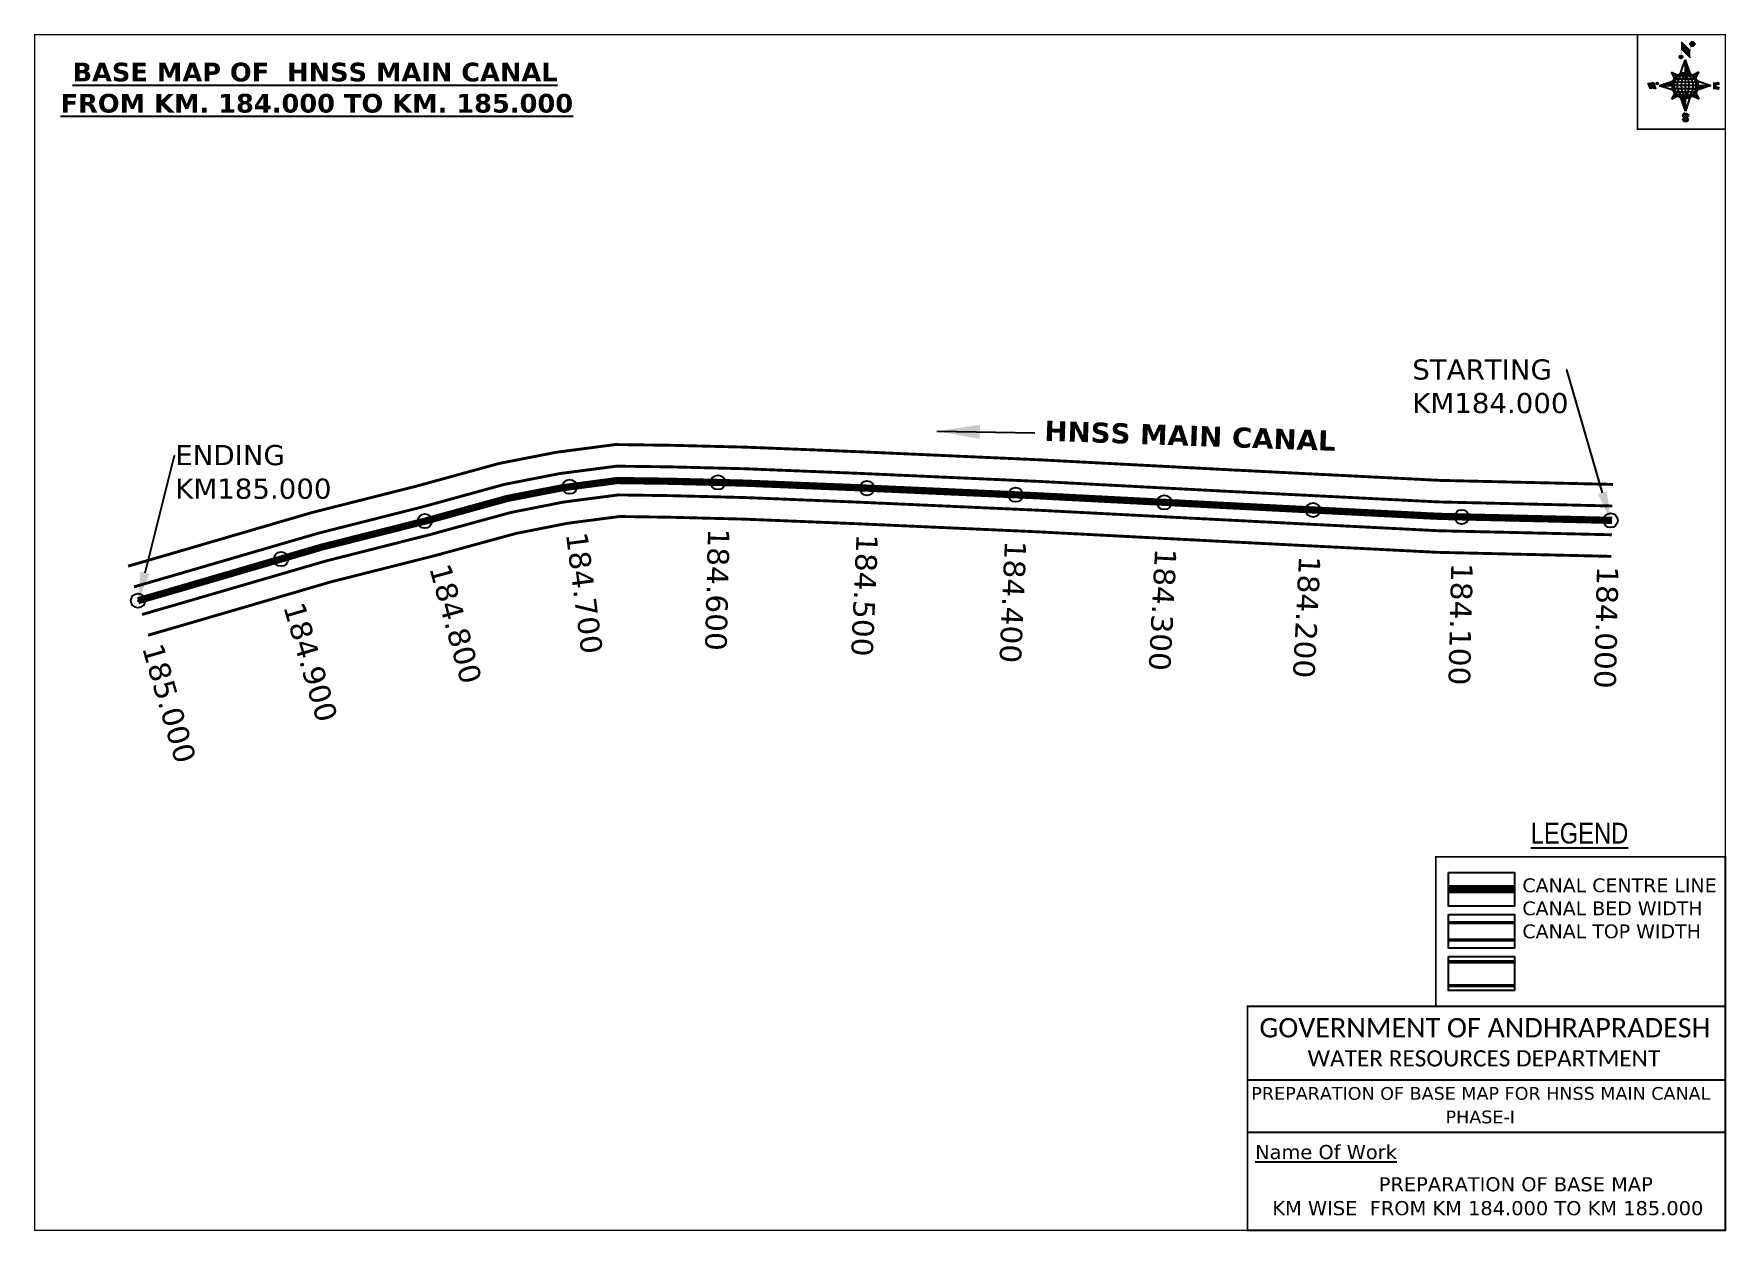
# Model space of a CAD drawing. Header units: inches. Extents: x 746595 to 747771, y 1653938 to 1654770.
import ezdxf
from ezdxf import colors
from ezdxf.entities.mleader import LeaderData, LeaderLine
from ezdxf.enums import TextEntityAlignment as Align
from ezdxf.math import Vec2, Vec3

# ---------------------------------------------------------------- set-up
doc = ezdxf.new("R2010")
doc.units = ezdxf.units.IN
doc.header["$MEASUREMENT"] = 0
doc.header["$PDMODE"] = 32
doc.header["$PDSIZE"] = 10
doc.linetypes.add('HIDDEN2', pattern=[0.1875, 0.125, -0.0625])
for name, color, linetype in [('AQUADUCT', 1, 'Continuous'), ('bord', 1, 'Continuous'), ('CANAL1', 1, 'Continuous'), ('CSMark', 72, 'Continuous'), ('DCBMS', 232, 'Continuous'), ('PAGE', 7, 'Continuous'), ('TEXT', 7, 'Continuous')]:
    doc.layers.add(name, color=color, linetype=linetype)
doc.styles.add('ARIALN', font='ARIALN_1.TTF')
doc.styles.get("Standard").update_dxf_attribs({"font": 'verdana_0.ttf'})
doc.dimstyles.get("Standard").update_dxf_attribs({"dimtxt": 0.18, "dimasz": 0.18, "dimexe": 0.18, "dimexo": 0.0625, "dimgap": 0.09, "dimtad": 0, "dimtih": 1, "dimtoh": 1, "dimdec": 4, "dimzin": 0, "dimdsep": 46, "dimtxsty": 'Standard', "dimcen": 0.09, "dimadec": 0, "dimazin": 0, "dimtfac": 1, "dimtdec": 4, "dimtofl": 0, "dimtmove": 0, "dimatfit": 3, "dimfxl": 0, "dimtolj": 1, "dimtzin": 0, "dimarcsym": 0})
pattern_1 = [(267.297113149, (-8720374.938, 50637915.138), (10.5367255337, -0.497431438), [])]
pattern_2 = [(357.297113149, (-8720374.938, 50637915.138), (0.497431438, 10.5367255337), [])]

# ---------------------------------------------------------------- blocks, each defined once
blk = doc.blocks.new('*X16')
at = {"color": 0, "linetype": 'Continuous'}
for p, q in [((6321.6, 240.5), (6322.3, 241.2)), ((6321.6, 240.3), (6322.3, 241)), ((6321.6, 240.1), (6322.3, 240.8)), ((6321.6, 239.9), (6322.4, 240.7)), ((6321.6, 239.8), (6322.4, 240.6)), ((6321.6, 239.6), (6322.5, 240.5)), ((6321.6, 239.4), (6322.5, 240.3)), ((6321.6, 239.2), (6322.6, 240.2)), ((6321.7, 239.1), (6322.6, 240.1)), ((6321.8, 240.8), (6322.4, 241.4)), ((6321.8, 239), (6322.7, 240)), ((6321.8, 239), (6322.8, 239.9)), ((6321.9, 238.9), (6322.9, 239.8)), ((6322, 238.8), (6323, 239.7)), ((6322.1, 241.3), (6322.4, 241.6)), ((6322.1, 238.7), (6323.1, 239.6)), ((6322.2, 238.6), (6323.1, 239.6)), ((6322.3, 238.5), (6323.2, 239.5)), ((6322.4, 238.5), (6323.3, 239.4)), ((6322.5, 238.4), (6323.4, 239.3)), ((6322.7, 238.4), (6323.6, 239.3)), ((6322.8, 238.3), (6323.7, 239.2)), ((6322.9, 238.3), (6323.8, 239.1)), ((6323.1, 238.2), (6323.9, 239.1)), ((6323.2, 238.2), (6324, 239)), ((6323.3, 238.2), (6324.2, 239)), ((6323.5, 238.1), (6324.3, 238.9)), ((6323.7, 238.1), (6324.4, 238.9)), ((6323.8, 238.1), (6324.6, 238.8)), ((6324.1, 238.2), (6324.7, 238.8)), ((6324.3, 238.3), (6324.9, 238.8)), ((6324.6, 238.3), (6325.1, 238.8)), ((6324.8, 238.4), (6325.2, 238.8)), ((6325.1, 238.5), (6325.4, 238.8)), ((6325.4, 238.6), (6325.6, 238.8))]:
    blk.add_line(p, q, dxfattribs=at)
blk = doc.blocks.new('*X15')
at = {"color": 0, "linetype": 'Continuous'}
for p, q in [((6324.4, 240.3), (6324.5, 240.4)), ((6324.6, 240.3), (6324.8, 240.5)), ((6324.7, 240.2), (6325, 240.5)), ((6324.8, 240.2), (6325.2, 240.6)), ((6325, 240.1), (6325.5, 240.6)), ((6325.1, 240.1), (6325.6, 240.6)), ((6325.2, 240), (6325.8, 240.6)), ((6325.3, 240), (6326, 240.6)), ((6325.4, 239.9), (6326.1, 240.6)), ((6325.5, 239.8), (6326.2, 240.5)), ((6325.6, 239.8), (6326.3, 240.5)), ((6325.7, 239.7), (6326.5, 240.4)), ((6325.9, 239.6), (6326.6, 240.3)), ((6326, 239.5), (6326.7, 240.3)), ((6326, 239.4), (6326.8, 240.2)), ((6326.1, 239.3), (6327, 240.2)), ((6326.2, 239.3), (6327.1, 240.1)), ((6326.3, 239.2), (6327.1, 240)), ((6326.4, 239.1), (6327.2, 239.9)), ((6326.5, 239), (6327.3, 239.8)), ((6326.5, 238.9), (6327.4, 239.7)), ((6326.6, 238.8), (6327.5, 239.6)), ((6326.7, 238.7), (6327.5, 239.5)), ((6326.8, 238.6), (6327.6, 239.4)), ((6326.8, 238.5), (6327.7, 239.3)), ((6326.8, 236.5), (6327.4, 237)), ((6326.9, 238.3), (6327.8, 239.2)), ((6326.9, 238.2), (6327.9, 239.1)), ((6326.9, 236.8), (6327.6, 237.4)), ((6327, 238.1), (6327.8, 239)), ((6327, 237.9), (6327.8, 238.8)), ((6327, 237.8), (6327.8, 238.6)), ((6327, 237.6), (6327.8, 238.4)), ((6327, 237.4), (6327.8, 238.2)), ((6327, 237.3), (6327.8, 238)), ((6327, 237.1), (6327.8, 237.9))]:
    blk.add_line(p, q, dxfattribs=at)
blk = doc.blocks.new('H')
at = {"layer": 'bord', "extrusion": (0.000427885, 0.004792, 0.999988)}
h = blk.add_hatch(dxfattribs=at)
h.set_pattern_fill('LINE', color=8, scale=84.387686, angle=-2.7029, style=0)
h.set_pattern_definition(pattern_2)
h.paths.add_polyline_path([(-492, 786, -0.090992), (-448, 775), (-486, 912)])
h = blk.add_hatch(dxfattribs=at)
h.set_pattern_fill('LINE', color=8, scale=84.387686, angle=-92.7029, style=0)
h.set_pattern_definition(pattern_1)
h.paths.add_polyline_path([(-625, 665, -0.090992), (-615, 710), (-751, 671)])
h = blk.add_hatch(dxfattribs=at)
h.set_pattern_fill('LINE', color=8, scale=84.387686, angle=-2.7029, style=0)
h.set_pattern_definition(pattern_2)
h.paths.add_polyline_path([(-504, 533, -0.090992), (-549, 543), (-510, 406)])
h = blk.add_hatch(dxfattribs=at)
h.set_pattern_fill('LINE', color=8, scale=84.387686, angle=-92.7029, style=0)
h.set_pattern_definition(pattern_1)
h.paths.add_polyline_path([(-246, 647), (-372, 653, -0.090992), (-382, 609)])
for p, q in [((-519, 1020, -1217), (-435, 927, -1216)), ((-516, 1087, -1217), (-432, 994, -1217)), ((-538, 774, -1216), (-487, 906, -1216)), ((-487, 906, -1216), (-493, 780, -1216)), ((-487, 906, -1216), (-448, 769, -1216)), ((-865, 701, -1215), (-847, 638, -1215)), ((-847, 700, -1215), (-829, 637, -1215)), ((-829, 699, -1215), (-811, 636, -1215)), ((-829, 699, -1215), (-811, 698, -1215)), ((-811, 698, -1215), (-794, 635, -1215)), ((-752, 665, -1215), (-615, 704, -1215)), ((-627, 794, -1216), (-567, 760, -1216)), ((-627, 794, -1216), (-584, 747, -1215)), ((-599, 731, -1215), (-627, 794, -1216)), ((-421, 753, -1216), (-359, 781, -1216)), ((-359, 781, -1216), (-405, 739, -1216)), ((-359, 781, -1216), (-392, 721, -1215)), ((-379, 693, -1215), (-246, 641, -1215)), ((-213, 669, -1215), (-217, 601, -1215)), ((-752, 665, -1215), (-625, 659, -1215)), ((-619, 614, -1215), (-752, 665, -1215)), ((-639, 526, -1214), (-606, 585, -1215)), ((-639, 526, -1214), (-593, 568, -1215)), ((-577, 553, -1215), (-639, 526, -1214)), ((-511, 400, -1214), (-549, 537, -1214)), ((-460, 533, -1215), (-511, 400, -1214)), ((-505, 527, -1214), (-511, 400, -1214)), ((-371, 513, -1214), (-431, 546, -1215)), ((-371, 513, -1214), (-414, 560, -1215)), ((-399, 576, -1215), (-371, 513, -1214)), ((-246, 641, -1215), (-383, 603, -1215)), ((-373, 647, -1215), (-246, 641, -1215)), ((-197, 600, -1215), (-194, 668, -1215))]:
    blk.add_line(p, q, dxfattribs=at)
at = {"layer": 'bord', "color": 8, "linetype": 'ByBlock', "extrusion": (0.000427885, 0.004792, 0.999988)}
for p, q in [((-375, 679, -1215), (-620, 691, -1215)), ((-386, 711, -1215), (-605, 722, -1215)), ((-411, 744, -1216), (-578, 752, -1216)), ((-493, 780, -1216), (-505, 527, -1214)), ((-373, 647, -1215), (-625, 659, -1215)), ((-378, 616, -1215), (-623, 628, -1215)), ((-392, 585, -1215), (-611, 595, -1215)), ((-420, 555, -1215), (-587, 562, -1215))]:
    blk.add_line(p, q, dxfattribs=at)
at = {"layer": 'bord', "extrusion": (0.000427885, 0.004792, 0.999988), "elevation": -1212}
for points, const_width in [([(-522, 960), (-516, 1093)], 1.61), ([(-434, 933), (-428, 1066)], 1.61), ([(-870, 707), (-846, 706)], 0.642), ([(-829, 643), (-821, 678)], 0.642), ([(-793, 641), (-782, 694)], 0.642), ([(-223, 676), (-174, 673)], 0.706), ([(-829, 643), (-855, 644)], 0.642), ([(-811, 642), (-784, 641)], 0.642), ([(-177, 605), (-226, 607)], 0.706), ([(-195, 645), (-185, 644)], 0.706)]:
    blk.add_lwpolyline(points, dxfattribs=dict(at, const_width=const_width))
for points, const_width in [([(-414, 1073, 1), (-398, 1058, 1)], 22.3), ([(-530, 950, 1), (-520, 939, 1)], 14.8), ([(-776, 697, 1), (-769, 690, 1)], 8.9), ([(-180, 618, 1), (-173, 611, 1)], 9.79), ([(-178, 667, 1), (-171, 660, 1)], 9.79), ([(-490, 362, 1), (-498, 369, 1)], 11.1), ([(-525, 322, 1), (-533, 329, 1)], 11.1)]:
    blk.add_lwpolyline(points, format="xyb", close=True, dxfattribs=dict(at, const_width=const_width))
for points in [[(-537, 317), (-531, 310), (-520, 307), (-505, 307), (-494, 310), (-486, 318), (-487, 326), (-491, 333), (-494, 336), (-503, 341), (-522, 347), (-530, 352), (-534, 355), (-537, 363), (-537, 373), (-530, 381), (-520, 384), (-504, 384), (-493, 380), (-487, 373)], [(-522, 348), (-526, 354), (-528, 361), (-528, 371), (-526, 375), (-521, 381), (-515, 384)], [(-505, 307), (-499, 312), (-497, 319), (-497, 327), (-501, 335), (-509, 343)]]:
    blk.add_lwpolyline(points, dxfattribs=at)
at = {"layer": 'bord', "extrusion": (0.000427885, 0.004792, 0.999988)}
for centre, radius in [((-406, 1065, -1212), 22.3), ((-525, 944, -1212), 14.8), ((-773, 694, -1212), 8.9), ((-498, 659, -1212), 127), ((-177, 615, -1212), 9.79), ((-174, 663, -1212), 9.79), ((-494, 365, -1212), 11.1), ((-529, 325, -1212), 11.1)]:
    blk.add_circle(centre, radius, dxfattribs=at)
at = {"layer": 'bord', "color": 8, "linetype": 'ByBlock', "extrusion": (0.000427885, 0.004792, 0.999988)}
for centre, radius, start, end in [((-482, 658, -1212), 128, 94.9254, 259.6691), ((-437, 656, -1212), 141, 113.2864, 241.308), ((-316, 651, -1212), 222, 142.5892, 212.0053), ((-560, 662, -1212), 141, 293.2864, 61.308), ((-681, 668, -1212), 222, 322.5892, 32.0053), ((-515, 660, -1212), 128, 274.9254, 79.6691)]:
    blk.add_arc(centre, radius, start, end, dxfattribs=at)
at = {"layer": 'bord', "extrusion": (0.000427885, 0.004792, 0.999988)}
for points in [[(-516, 1093, -1212), (-431, 1000, -1212), (-519, 1026, -1212), (-434, 933, -1212)], [(-864, 707, -1212), (-846, 706, -1212), (-846, 644, -1212), (-829, 643, -1212)], [(-829, 705, -1212), (-811, 704, -1212), (-811, 642, -1212), (-793, 641, -1212)], [(-193, 674, -1212), (-197, 606, -1212), (-213, 675, -1212), (-216, 607, -1212)]]:
    blk.add_solid(points, dxfattribs=at)
at = {"layer": 'bord', "extrusion": (0.000427885, 0.004792, 0.999988), "xscale": 7.977342409717546, "yscale": 7.977342408231451, "zscale": 7.977342408476333, "rotation": 138.0840426661453}
for name, p in [('*X15', (38301, -31929, -1212)), ('*X16', (38314, -31951, -1212))]:
    blk.add_blockref(name, p, dxfattribs=at)

msp = doc.modelspace()

# ---------------------------------------------------------------- linework, layer by layer
at = {"color": 3}
for p in [(746967, 1654455.7), (747070.2, 1654458.7), (747173.7, 1654454.7), (747277.1, 1654450.1), (747380.4, 1654444.8), (747483.8, 1654439.5), (747587.2, 1654434.7), (747690.6, 1654432.3), (746866.4, 1654431.8), (746766.4, 1654405.4), (746667, 1654376.5)]:
    msp.add_point(p, dxfattribs=at)
at = {"layer": 'CANAL1', "color": 200, "const_width": 2}
for points in [[(747692.3, 1654457.3), (747572.4, 1654460.1), (747425.1, 1654467.5), (747293.8, 1654474.4), (747168.7, 1654480), (747089.3, 1654483.2), (747037.3, 1654484.5), (746998.7, 1654485), (746957.5, 1654479.6), (746918.1, 1654471.9), (746860.9, 1654456.2), (746788.1, 1654437.8), (746687.4, 1654408.4), (746660.1, 1654400.5)], [(747691.1, 1654407.3), (747570.5, 1654410.1), (747422.5, 1654417.6), (747291.4, 1654424.4), (747166.6, 1654430), (747087.6, 1654433.2), (747036.4, 1654434.5), (747001.7, 1654435), (746965.6, 1654430.3), (746929.6, 1654423.2), (746873.7, 1654407.9), (746801.2, 1654389.6), (746701.3, 1654360.4), (746674, 1654352.5)]]:
    msp.add_lwpolyline(points, dxfattribs=at)
at = {"layer": 'CANAL1', "color": 5, "const_width": 2}
for points in [[(747691.9, 1654442.3), (747571.8, 1654445.1), (747424.3, 1654452.5), (747293.1, 1654459.4), (747168, 1654465), (747088.8, 1654468.2), (747037, 1654469.5), (746999.6, 1654470), (746959.9, 1654464.8), (746921.6, 1654457.3), (746864.8, 1654441.7), (746792, 1654423.3), (746691.5, 1654394), (746664.2, 1654386.1)], [(746669.8, 1654366.9), (746697.1, 1654374.8), (746797.3, 1654404), (746869.9, 1654422.4), (746926.1, 1654437.8), (746963.2, 1654445.1), (747000.8, 1654450), (747036.7, 1654449.5), (747088.1, 1654448.2), (747167.2, 1654445), (747292.1, 1654439.4), (747423.3, 1654432.6), (747571.1, 1654425.1), (747691.5, 1654422.3)]]:
    msp.add_lwpolyline(points, dxfattribs=at)
at = {"layer": 'CANAL1', "color": 1, "linetype": 'HIDDEN2', "ltscale": 100, "const_width": 5}
msp.add_lwpolyline([(747691.7, 1654432.3), (747571.5, 1654435.1), (747423.8, 1654442.6), (747292.6, 1654449.4), (747167.6, 1654455), (747088.5, 1654458.2), (747036.8, 1654459.5), (747000.2, 1654460), (746961.6, 1654454.9), (746923.9, 1654447.6), (746867.3, 1654432), (746794.6, 1654413.7), (746694.3, 1654384.4), (746667, 1654376.5)], dxfattribs=at)
at = {"layer": 'CANAL1', "color": 1, "linetype": 'HIDDEN2', "ltscale": 100, "const_width": 6, "elevation": -0.4}
msp.add_lwpolyline([(747623.9, 1654176), (747577.9, 1654176)], dxfattribs=at)
at = {"layer": 'CANAL1', "color": 5, "const_width": 2.4, "elevation": -0.4}
for points in [[(747623.9, 1654152.7), (747577.9, 1654152.7)], [(747623.9, 1654140.7), (747577.9, 1654140.7)]]:
    msp.add_lwpolyline(points, dxfattribs=at)
at = {"layer": 'CANAL1', "color": 200, "const_width": 2.4, "elevation": -0.4}
for points in [[(747623.9, 1654125.5), (747577.9, 1654125.5)], [(747623.9, 1654109), (747577.9, 1654109)]]:
    msp.add_lwpolyline(points, dxfattribs=at)
at = {"layer": 'PAGE', "const_width": 1, "elevation": 0}
msp.add_lwpolyline([(746595.1, 1653938.9), (747770.4, 1653938.9), (747770.4, 1654769.9), (746595.1, 1654769.9), (746595.1, 1653938.9)], dxfattribs=at)
at = {"layer": 'PAGE', "elevation": 0}
for points, const_width in [([(747770.4, 1654769.9), (747709.3, 1654769.9), (747709.3, 1654704.2), (747770.4, 1654704.2)], 1), ([(747770.4, 1654094.6), (747569.1, 1654094.6), (747569.1, 1654198.4), (747770.4, 1654198.4)], 1.2), ([(747438.2, 1654094.6), (747770.4, 1654094.6), (747770.4, 1653938.9), (747438.2, 1653938.9)], 1.2)]:
    msp.add_lwpolyline(points, close=True, dxfattribs=dict(at, const_width=const_width))
at = {"layer": 'PAGE', "elevation": -0.4}
for points in [[(747577.9, 1654187.7), (747623.9, 1654187.7), (747623.9, 1654164.2), (747577.9, 1654164.2)], [(747577.9, 1654158.4), (747623.9, 1654158.4), (747623.9, 1654134.9), (747577.9, 1654134.9)], [(747577.9, 1654129.2), (747623.9, 1654129.2), (747623.9, 1654105.7), (747577.9, 1654105.7)]]:
    msp.add_lwpolyline(points, close=True, dxfattribs=at)
at = {"layer": 'PAGE', "elevation": 0}
for points in [[(747438.2, 1654043.6), (747770.4, 1654043.6)], [(747438.2, 1654007.2), (747770.4, 1654007.2)]]:
    msp.add_lwpolyline(points, dxfattribs=at)

# ---------------------------------------------------------------- block references
at = {"layer": 'AQUADUCT', "color": 1, "xscale": 0.0703495379661093, "yscale": 0.07034953800030053, "zscale": 0.07034953795990817, "rotation": 3.078330607406165}
msp.add_blockref('H', (747780, 1654690.5, 85.3), dxfattribs=at)

# ---------------------------------------------------------------- texts
at = {"layer": 'CANAL1', "insert": (747296.4, 1654501.7), "char_height": 14, "width": 205.129, "attachment_point": 1, "rotation": 358.0002}
msp.add_mtext('\\pi0.96322;{\\fVerdana|b1|i0|c0|p34;HNSS MAIN CANAL}', dxfattribs=at)
at = {"layer": 'CSMark', "color": 1}
for s, rotation, p in [('184.700', 277.4282, (746971.8, 1654424)), ('184.600', 268.5416, (747070.8, 1654426.7)), ('184.500', 267.4455, (747174, 1654422.7)), ('184.400', 267.4455, (747277.1, 1654418.1)), ('184.300', 267.0128, (747381.5, 1654412.7)), ('184.200', 267.1031, (747481.6, 1654407.6)), ('184.800', 285.3633, (746876.6, 1654401.4)), ('184.100', 268.6791, (747587.4, 1654402.7)), ('184.000', 268.6791, (747688.7, 1654400.4)), ('184.900', 286.2822, (746775.1, 1654374.6)), ('185.000', 286.1722, (746676.9, 1654346))]:
    msp.add_text(s, height=15, rotation=rotation, dxfattribs=at).set_placement(p, align=Align.MIDDLE_LEFT)
at = {"layer": 'PAGE', "extrusion": (0.000201441, 0.004807, 0.999988), "style": 'ARIALN'}
msp.add_text('%%ULEGEND', height=14.4, rotation=359.9999, dxfattribs=at).set_placement((747669, 1654195.1, 8102.1), align=Align.MIDDLE)
at = {"layer": 'PAGE', "extrusion": (0.000201441, 0.004807, 0.999988)}
for s, height, p in [('PREPARATION OF BASE MAP FOR HNSS MAIN CANAL', 8.878, (747440.9, 1654009.8, 8101.2)), ('%%UName Of Work', 9.822, (747443.5, 1653968.6, 8099.8))]:
    msp.add_text(s, height=height, rotation=359.9999, dxfattribs=at).set_placement(p)
for s, height, p in [('PHASE-I', 8.88, (747600, 1653997.9, 8101.1)), ('PREPARATION OF BASE MAP', 9.822, (747624.7, 1653951.1, 8099.9)), ('KM WISE  FROM KM 184.000 TO KM 185.000', 9.822, (747605.3, 1653934.5, 8099.9))]:
    msp.add_text(s, height=height, rotation=359.9999, dxfattribs=at).set_placement(p, align=Align.MIDDLE_CENTER)
at = {"layer": 'PAGE', "extrusion": (0.000201441, 0.004807, 0.999988), "attachment_point": 1, "text_direction": (1, -1e-06, -0.000201)}
for s, insert, char_height, width in [('CANAL CENTRE LINE CANAL BED WIDTH {\\H2.3741x; }CANAL TOP WIDTH{\\H1.9188x; }', (747629.3, 1654183.5, -0.4), 9.6, 168.926), ('\\pi3.5885;{\\fCalibri|b0|i0|c0|p34;\\H1.3333x;GOVERNMENT OF ANDHRAPRADESH\\P\\pi37.073;\\H0.83998x;WATER RESOURCES DEPARTMENT}', (747442.9, 1654086.4, -1.4), 10.059, 321.276)]:
    msp.add_mtext(s, dxfattribs=dict(at, insert=insert, char_height=char_height, width=width))
at = {"layer": 'TEXT', "color": 1, "insert": (746599.7, 1654750.4, 0), "char_height": 13, "width": 379.826, "attachment_point": 1}
msp.add_mtext('\\pi21.755;{\\fVerdana|b1|i0|c0|p34;\\LBASE MAP OF  HNSS MAIN CANAL \\P\\pi13.452;FROM KM. 184.000 TO KM. 185.000}', dxfattribs=at)

# ---------------------------------------------------------------- leaders
at = {"layer": 'CANAL1'}
msp.add_leader([(747222.2, 1654494.3), (747290.5, 1654493.2)], dimstyle='Standard', override={"dimasz": 30, "dimgap": 0.09, "dimtad": 0}, dxfattribs=at)
at = {"layer": 'DCBMS', "color": 5}
ml = msp.add_multileader_mtext('Standard', dxfattribs=at)
ml.set_content('STARTING\\PKM184.000', color=5)
ml.set_leader_properties()
ml.build(insert=Vec2(0, 0))
ml.multileader.update_dxf_attribs({"dogleg_length": 0.36, "arrow_head_size": 20})
ctx = ml.context
ctx.base_point, ctx.char_height, ctx.arrow_head_size, ctx.landing_gap_size, ctx.plane_origin = Vec3(747552.7, 1654537, 0), 14, 20, 0.09, Vec3(747777.8, 1654646.7, 0)
notes = []
notes.append((ctx, [(0, (1, 1, 0), (747660.1, 1654537, 0), (-1, 0), 0.36, [(0, [(747690.6, 1654432.3, 0)], 0, [])])]))
ctx.mtext.insert, ctx.mtext.flow_direction = Vec3(747552.8, 1654544.2, 0), 5
ml = msp.add_multileader_mtext('Standard', dxfattribs=at)
ml.set_content('ENDING \\PKM185.000', color=5)
ml.set_leader_properties()
ml.build(insert=Vec2(0, 0))
ml.multileader.update_dxf_attribs({"dogleg_length": 0.36, "arrow_head_size": 20})
ctx = ml.context
ctx.base_point, ctx.char_height, ctx.arrow_head_size, ctx.landing_gap_size, ctx.plane_origin = Vec3(746692.8, 1654477.5, 0), 14, 20, 0.09, Vec3(746807.2, 1654029.9, 0)
notes.append((ctx, [(1, (1, 1, 0), (746692.4, 1654477.5, 0), (1, 0), 0.36, [(0, [(746667, 1654376.5, 0)], 0, [])])]))
ctx.mtext.insert, ctx.mtext.width, ctx.mtext.flow_direction = Vec3(746692.9, 1654484.7, 0), 108.896, 5
for ctx, leaders in notes:
    for number, flags, end, landing, length, lines in leaders:
        leader = LeaderData()
        leader.index, (leader.has_last_leader_line, leader.has_dogleg_vector, leader.attachment_direction) = number, flags
        leader.last_leader_point, leader.dogleg_vector, leader.dogleg_length = Vec3(end), Vec3(landing), length
        for number, points, colour, breaks in lines:
            line = LeaderLine()
            line.index, line.vertices, line.color, line.breaks = number, Vec3.list(points), colors.encode_raw_color(colour), breaks
            leader.lines.append(line)
        ctx.leaders.append(leader)

doc.saveas('drawing.dxf')
